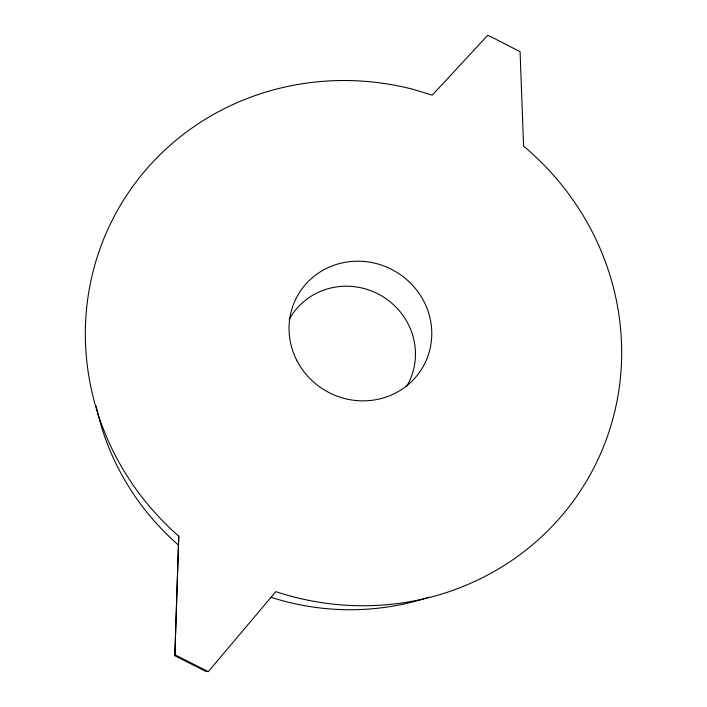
<?xml version="1.0" encoding="UTF-8"?>
<svg xmlns="http://www.w3.org/2000/svg" width="707" height="707" viewBox="0 0 707 707"><rect width="100%" height="100%" fill="white"/><g stroke="black" fill="none" stroke-linecap="round" stroke-linejoin="round"><path stroke-width="1.06" d="M174.841 655.734L178.765 536.162A270.799 259.893 29.7 0 1 114.004 216.775A270.799 259.893 29.7 0 1 412.932 89.276L432.242 95.171L487.68 35.35L490.87 36.658L520.078 51.691L523.595 146.128A270.799 259.893 29.7 0 1 590.062 474.954A270.799 259.893 29.7 0 1 275.836 591.644L208.273 671.65L205.631 671.305L174.841 655.734L178.765 536.162M175.256 654.947L208.273 671.65M429.025 597.15A253.822 244.861 29.7 0 1 270.869 597.265M178.12 544.77A253.822 244.861 29.7 0 1 96.09 405.924M289.207 319.449A67.598 65.124 29.7 0 1 380.79 295.411A67.598 65.124 29.7 0 1 406.56 386.517M296.56 359.925A72.105 69.092 29.7 0 0 419.958 371.643A72.105 69.092 29.7 0 0 364.715 261.519A72.105 69.092 29.7 0 0 296.56 359.925"/></g></svg>
